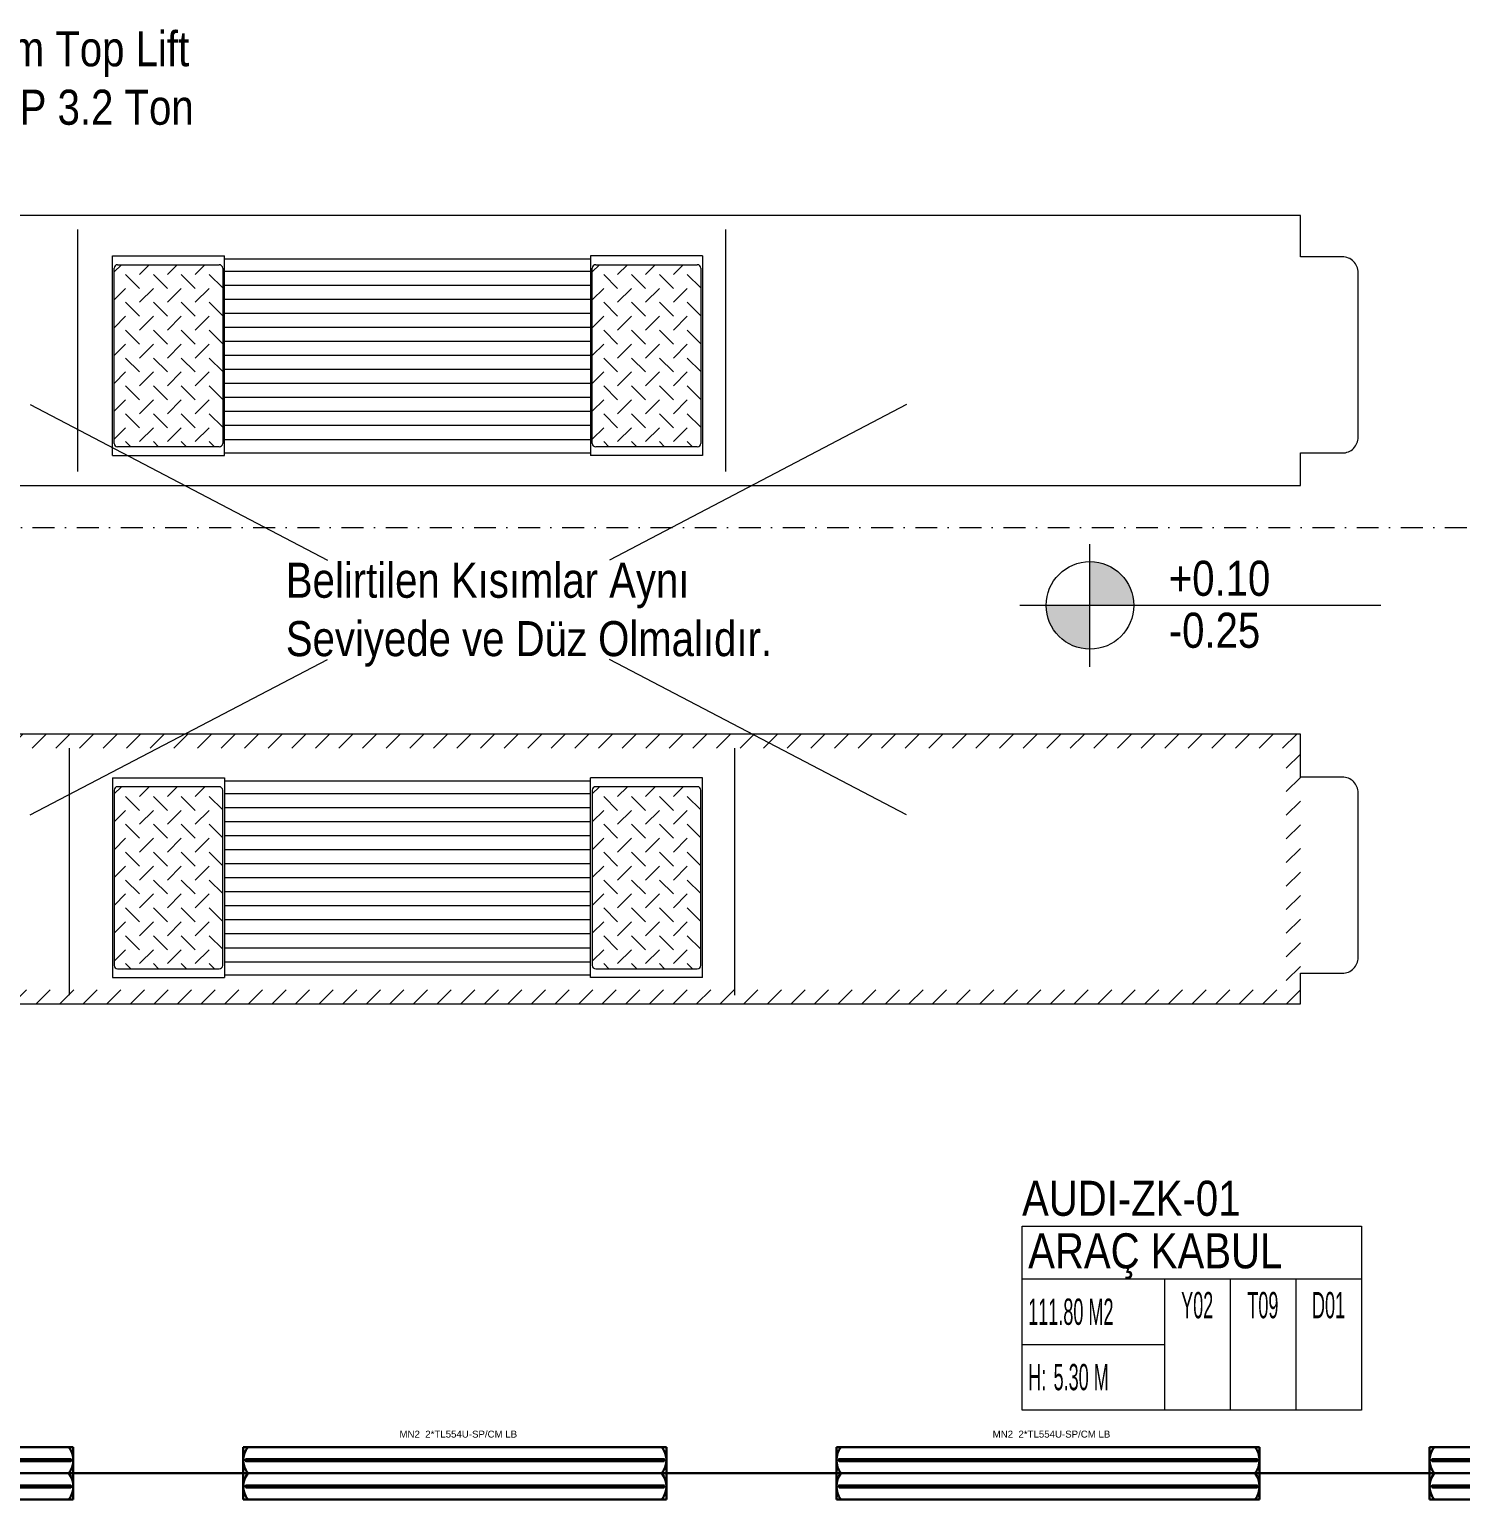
# Model space of a CAD drawing. Extents: x -1701 to 23780, y -363 to 7742.
# Drawn here: x 1486.4 to 1895, y 3307.5 to 3727.2 of the extents above; entities that cross this region are included whole.
import ezdxf
from ezdxf.enums import TextEntityAlignment as Align

# ---------------------------------------------------------------- set-up
doc = ezdxf.new("R2010")
doc.units = 0
doc.header["$LTSCALE"] = 25
doc.header["$MEASUREMENT"] = 0
doc.linetypes.add('Audi$0$DASHDOT2', pattern=[0.5, 0.25, -0.125, 0, -0.125])
doc.layers.get('0').update_dxf_attribs({"color": 9, "lineweight": 9})
for name, color, linetype, lineweight in [('31', 9, 'Continuous', 9), ('Audi$0$10', 8, 'Continuous', 9), ('Audi$0$21', 8, 'Continuous', 9), ('Audi$0$24', 8, 'Audi$0$DASHDOT2', 9), ('Audi$0$32-ekipman', 8, 'Continuous', 9), ('E-2x54 W SIVAÜSTÜ FLUORESAN YÜKSEK TAVAN ARMATÜRÜ', 7, 'Continuous', 30), ('E-KABLO', 7, 'Continuous', 30)]:
    doc.layers.add(name, color=color, linetype=linetype, lineweight=lineweight)
doc.styles.add('Arial', font='arial.ttf', dxfattribs={"height": 2.5})
doc.styles.add('Audi$0$Arial', font='arial.ttf', dxfattribs={"height": 2.5})
doc.styles.add('Audi$0$MuuM_TEXT-STANDART', font='ARIALN.TTF')

# ---------------------------------------------------------------- blocks, each defined once
blk = doc.blocks.new('Audi$0$p-mek. tesisat-zemin')
h = blk.add_hatch()
h.set_pattern_fill('DIAPLATE', color=256, scale=90, angle=225, style=0)
h.set_pattern_definition([(225, (185.341, -14), (1e-14, -7.95495), [5.625, -5.625]), (315, (185.341, -17.9775), (7.95495, 1e-14), [5.625, -5.625])])
h.paths.add_polyline_path([(154.34, -65, 0.414214), (155.34, -66), (184.34, -66, 0.414214), (185.34, -65), (185.34, -15, 0.41711), (184.33, -14), (155.33, -14, 0.411323), (154.34, -15)])
h = blk.add_hatch()
h.set_pattern_fill('DIAPLATE', color=256, scale=90, angle=225, style=0)
h.set_pattern_definition([(225, (321.841, -14), (1e-14, -7.95495), [5.625, -5.625]), (315, (321.841, -17.9775), (7.95495, 1e-14), [5.625, -5.625])])
h.paths.add_polyline_path([(321.84, -15, 0.41711), (320.83, -14), (291.83, -14, 0.411323), (290.84, -15), (290.84, -65, 0.414214), (291.84, -66), (320.84, -66, 0.414214), (321.84, -65)])
h = blk.add_hatch()
h.set_pattern_fill('ANSI31', color=256, scale=1.5, angle=180, style=0)
h.set_pattern_definition([(225, (694.9114, 379.1344), (3.367596, -3.367596), [])])
h.paths.add_polyline_path([(493, -225), (493, -148), (0, -148), (0, -225)])
h.paths.add_polyline_path([(489, -221), (489, -152), (4, -152), (4, -221)], flags=16)
h = blk.add_hatch()
h.set_pattern_fill('DIAPLATE', color=256, scale=90, angle=225, style=0)
h.set_pattern_definition([(225, (185.341, -163), (1e-14, -7.95495), [5.625, -5.625]), (315, (185.341, -166.9774), (7.95495, 1e-14), [5.625, -5.625])])
h.paths.add_polyline_path([(154.34, -214, 0.41711), (155.35, -215), (184.35, -215, 0.411323), (185.34, -214), (185.34, -164, 0.414214), (184.34, -163), (155.34, -163, 0.414214), (154.34, -164)])
h = blk.add_hatch()
h.set_pattern_fill('DIAPLATE', color=256, scale=90, angle=225, style=0)
h.set_pattern_definition([(225, (321.841, -163), (1e-14, -7.95495), [5.625, -5.625]), (315, (321.841, -166.9774), (7.95495, 1e-14), [5.625, -5.625])])
h.paths.add_polyline_path([(321.84, -164, 0.414214), (320.84, -163), (291.84, -163, 0.414214), (290.84, -164), (290.84, -214, 0.41711), (291.85, -215), (320.85, -215, 0.411323), (321.84, -214)])
for p, q in [((144, -73), (144, -4)), ((329, -73), (329, -4)), ((153.84, -11.5), (185.84, -11.5)), ((153.84, -68.5), (153.84, -11.5)), ((185.84, -68.5), (185.84, -11.5)), ((185.84, -12.3), (290.34, -12.3)), ((322.34, -11.5), (290.34, -11.5)), ((290.34, -11.5), (290.34, -68.5)), ((322.34, -11.5), (322.34, -68.5)), ((154.34, -65), (154.34, -15)), ((155.34, -14), (184.34, -14)), ((185.34, -15), (185.34, -65)), ((290.34, -15.95), (185.84, -15.95)), ((290.84, -65), (290.84, -15)), ((291.84, -14), (320.84, -14)), ((321.84, -15), (321.84, -65)), ((290.34, -19.95), (185.84, -19.95)), ((290.34, -23.95), (185.84, -23.95)), ((290.34, -27.95), (185.84, -27.95)), ((290.34, -31.95), (185.84, -31.95)), ((290.34, -35.95), (185.84, -35.95)), ((290.34, -39.95), (185.84, -39.95)), ((290.34, -43.95), (185.84, -43.95)), ((290.34, -47.95), (185.84, -47.95)), ((290.34, -51.95), (185.84, -51.95)), ((290.34, -55.95), (185.84, -55.95)), ((290.34, -59.95), (185.84, -59.95)), ((184.34, -66), (155.34, -66)), ((290.34, -63.95), (185.84, -63.95)), ((320.84, -66), (291.84, -66)), ((153.84, -68.5), (185.84, -68.5)), ((185.84, -67.7), (290.34, -67.7)), ((322.34, -68.5), (290.34, -68.5)), ((38, -77), (493, -77)), ((141.5, -152), (141.5, -222.5)), ((331.5, -152), (331.5, -222.5)), ((153.84, -160.5), (185.84, -160.5)), ((153.84, -160.5), (153.84, -217.5)), ((184.34, -163), (155.34, -163)), ((185.84, -160.5), (185.84, -217.5)), ((185.84, -161.3), (290.34, -161.3)), ((322.34, -160.5), (290.34, -160.5)), ((290.34, -217.5), (290.34, -160.5)), ((320.84, -163), (291.84, -163)), ((322.34, -217.5), (322.34, -160.5)), ((154.34, -164), (154.34, -214)), ((185.34, -214), (185.34, -164)), ((290.34, -165.05), (185.84, -165.05)), ((290.84, -164), (290.84, -214)), ((321.84, -214), (321.84, -164)), ((290.34, -169.05), (185.84, -169.05)), ((290.34, -173.05), (185.84, -173.05)), ((290.34, -177.05), (185.84, -177.05)), ((290.34, -181.05), (185.84, -181.05)), ((290.34, -185.05), (185.84, -185.05)), ((290.34, -189.05), (185.84, -189.05)), ((290.34, -193.05), (185.84, -193.05)), ((290.34, -197.05), (185.84, -197.05)), ((290.34, -201.05), (185.84, -201.05)), ((290.34, -205.05), (185.84, -205.05)), ((290.34, -209.05), (185.84, -209.05)), ((290.34, -213.05), (185.84, -213.05)), ((153.84, -217.5), (185.84, -217.5)), ((155.34, -215), (184.34, -215)), ((185.84, -216.7), (290.34, -216.7)), ((322.34, -217.5), (290.34, -217.5)), ((291.84, -215), (320.84, -215))]:
    blk.add_line(p, q)
for points in [[(0, -225), (493, -225), (493, -216.25), (505, -216.25, 0.414214), (509.5, -211.75), (509.5, -164.75, 0.414214), (505, -160.25), (493, -160.25), (493, -148), (38, -148)], [(38, -77), (493, -77), (493, -67.75), (505, -67.75, 0.414214), (509.5, -63.25), (509.5, -16.25, 0.414217), (505, -11.75), (493, -11.75), (493, 0), (0, 0)]]:
    blk.add_lwpolyline(points, format="xyb")
for centre, start, end in [((155.34, -15), 90, 180), ((184.34, -15), 360, 90), ((291.84, -15), 90, 180), ((320.84, -15), 360, 90), ((155.34, -65), 180, 270), ((184.34, -65), 270, 360), ((291.84, -65), 180, 270), ((320.84, -65), 270, 360), ((155.34, -164), 90, 180), ((184.34, -164), 0, 90), ((291.84, -164), 90, 180), ((320.84, -164), 0, 90), ((155.34, -214), 180, 270), ((184.34, -214), 270, 0), ((291.84, -214), 180, 270), ((320.84, -214), 270, 0)]:
    blk.add_arc(centre, 1, start, end)
blk = doc.blocks.new('Audi$0$0_elevationtarget-p')
h = blk.add_hatch(color=256)
h.paths.add_polyline_path([(2.5, 0, 0.414214), (0, 2.5), (0, 0)])
h.paths.add_polyline_path([(0, 0), (-2.5, 0, 0.414214), (0, -2.5)])
blk.add_line((0, -3.5), (0, 3.5))
blk.add_lwpolyline([(16.605, 0), (-4, 0)])
blk.add_circle((0, 0), 2.5)
at = {"style": 'Audi$0$Arial'}
blk.add_attdef('BITMISKOT', text='', height=2, dxfattribs=at).set_placement((4.5, 0), align=Align.BOTTOM_LEFT)
blk.add_attdef('KABAKOT', text='', height=2, dxfattribs=at).set_placement((4.5, -0.592), align=Align.TOP_LEFT)
blk = doc.blocks.new('Audi$0$P-AKS_AUDI')
at = {"layer": 'Audi$0$24'}
blk.add_lwpolyline([(-3840, 800), (360, 800)], dxfattribs=at)
blk = doc.blocks.new('Audi$0$0_roomno2')
blk.add_lwpolyline([(19.375, -10.5), (0, -10.5), (0, 0), (19.375, 0)], close=True)
for points in [[(0, -3), (19.375, -3)], [(8.125, -3), (8.125, -10.5)], [(11.875, -3), (11.875, -10.5)], [(15.625, -3), (15.625, -10.5)], [(0, -6.75), (8.125, -6.75)]]:
    blk.add_lwpolyline(points)
at = {"style": 'Audi$0$MuuM_TEXT-STANDART', "width": 0.6}
blk.add_text('H:', height=1.5, dxfattribs=at).set_placement((0.35, -8.608), align=Align.MIDDLE_LEFT)
at = {"style": 'Audi$0$Arial'}
blk.add_attdef('ODANO', (0, 1.17), '', height=2, dxfattribs=at)
blk.add_attdef('MEKANADI', text='', height=2, dxfattribs=at).set_placement((0.35, -3), align=Align.BOTTOM_LEFT)
at = {"style": 'Audi$0$MuuM_TEXT-STANDART', "width": 0.6}
for tag, p in [('M2', (0.35, -4.875)), ('TEMIZTAVANYUKSEKLIGI', (1.8, -8.608))]:
    blk.add_attdef(tag, text='', height=1.5, dxfattribs=at).set_placement(p, align=Align.MIDDLE_LEFT)
for tag, p in [('YER01', (10, -4.5)), ('TAVAN01', (13.75, -4.5)), ('DUVAR01', (17.5, -4.5)), ('YER02', (10, -6.75)), ('TAVAN02', (13.75, -6.75)), ('DUVAR02', (17.5, -6.75)), ('YER03', (10, -9)), ('TAVAN03', (13.75, -9)), ('DUVAR03', (17.5, -9))]:
    blk.add_attdef(tag, text='', height=1.5, dxfattribs=at).set_placement(p, align=Align.MIDDLE_CENTER)
blk = doc.blocks.new('Audi$0$p-zemin kat')
at = {"layer": 'Audi$0$21'}
ref = blk.add_blockref('Audi$0$0_roomno2', (1769.76, 3385.51), dxfattribs=dict(at, xscale=5, yscale=5, zscale=5))
ref.add_attrib('ODANO', 'AUDI-ZK-01', dxfattribs={"layer": '0', "height": 10, "style": 'Audi$0$MuuM_TEXT-STANDART'}).set_placement((1769.76, 3385.51), align=Align.BOTTOM_LEFT)
ref.add_attrib('MEKANADI', 'ARAÇ KABUL', dxfattribs={"layer": '0', "height": 10, "style": 'Audi$0$MuuM_TEXT-STANDART'}).set_placement((1771.51, 3370.51), align=Align.BOTTOM_LEFT)
ref.add_attrib('M2', '111.80 M2', dxfattribs={"layer": '0', "height": 7.5, "style": 'Audi$0$MuuM_TEXT-STANDART', "width": 0.6}).set_placement((1771.51, 3361.13), align=Align.MIDDLE_LEFT)
ref.add_attrib('TEMIZTAVANYUKSEKLIGI', '5.30 M', dxfattribs={"layer": '0', "height": 7.5, "style": 'Audi$0$MuuM_TEXT-STANDART', "width": 0.6}).set_placement((1778.76, 3342.47), align=Align.MIDDLE_LEFT)
ref.add_attrib('YER01', 'Y02', dxfattribs={"layer": '0', "height": 7.5, "style": 'Audi$0$MuuM_TEXT-STANDART', "width": 0.6}).set_placement((1819.76, 3363.01), align=Align.MIDDLE_CENTER)
ref.add_attrib('TAVAN01', 'T09', dxfattribs={"layer": '0', "height": 7.5, "style": 'Audi$0$MuuM_TEXT-STANDART', "width": 0.6}).set_placement((1838.51, 3363.01), align=Align.MIDDLE_CENTER)
ref.add_attrib('DUVAR01', 'D01', dxfattribs={"layer": '0', "height": 7.5, "style": 'Audi$0$MuuM_TEXT-STANDART', "width": 0.6}).set_placement((1857.26, 3363.01), align=Align.MIDDLE_CENTER)
at = {"layer": 'Audi$0$24'}
blk.add_blockref('Audi$0$P-AKS_AUDI', (4722.5, 2785), dxfattribs=at)
blk = doc.blocks.new('Audi')
at = {"layer": 'Audi$0$21'}
for p, q in [((1486.6, 3620.06), (1571.45, 3575.68)), ((1736.82, 3620.06), (1651.97, 3575.68)), ((1486.6, 3502.94), (1571.45, 3547.32)), ((1736.82, 3502.94), (1651.97, 3547.32))]:
    blk.add_line(p, q, dxfattribs=at)
at = {"layer": 'Audi$0$10'}
blk.add_blockref('Audi$0$p-zemin kat', (0, 0), dxfattribs=at)
at = {"layer": 'Audi$0$21'}
ref = blk.add_blockref('Audi$0$0_elevationtarget-p', (1789.15, 3562.75), dxfattribs=dict(at, xscale=5, yscale=5, zscale=0.5))
ref.add_attrib('BITMISKOT', '+0.10', dxfattribs={"layer": '0', "height": 10, "style": 'Audi$0$MuuM_TEXT-STANDART'}).set_placement((1811.65, 3562.48), align=Align.BOTTOM_LEFT)
ref.add_attrib('KABAKOT', '-0.25', dxfattribs={"layer": '0', "height": 10, "style": 'Audi$0$MuuM_TEXT-STANDART'}).set_placement((1811.65, 3547.65), align=Align.BOTTOM_LEFT)
at = {"layer": 'Audi$0$32-ekipman'}
blk.add_blockref('Audi$0$p-mek. tesisat-zemin', (1356.21, 3674), dxfattribs=at)
at = {"layer": 'Audi$0$21', "char_height": 10, "width": 214.3961, "attachment_point": 7, "style": 'Audi$0$MuuM_TEXT-STANDART'}
for s, insert in [('Nussbaum Top Lift\\P2.32 TSAP 3.2 Ton', (1435.84, 3699.81)), ('Belirtilen Kısımlar Aynı\\PSeviyede ve Düz Olmalıdır.', (1559.59, 3545.24))]:
    blk.add_mtext(s, dxfattribs=dict(at, insert=insert))
blk = doc.blocks.new('1 50 2x54 W SIVAÜSTÜ FLUORESAN YÜKSEK TAVAN ARMATÜRÜ')
at = {"layer": 'E-2x54 W SIVAÜSTÜ FLUORESAN YÜKSEK TAVAN ARMATÜRÜ', "color": 4}
for p, q in [((-60.4, 7.5), (60.4, 7.5)), ((-60.4, 7.5), (-60.4, -7.5)), ((60.4, 7.5), (60.4, 0)), ((-60, 0), (-7.5, 0)), ((7.5, 0), (60, 0)), ((60.4, 0), (60.4, -7.5)), ((-60.4, -7.5), (60.4, -7.5))]:
    blk.add_line(p, q, dxfattribs=at)
at = {"layer": 'E-2x54 W SIVAÜSTÜ FLUORESAN YÜKSEK TAVAN ARMATÜRÜ', "color": 7}
for p, q in [((-60.4, 0), (60.4, 0)), ((-59.64, 4), (59.66, 4)), ((-59.58, 3.5), (59.72, 3.5)), ((-59.64, -3.5), (59.66, -3.5)), ((-59.58, -4), (59.72, -4))]:
    blk.add_line(p, q, dxfattribs=at)
for centre in [(-59.62, 3.81), (-59.62, 3.66), (59.68, 3.81), (59.68, 3.66), (-59.62, -3.69), (-59.62, -3.84), (59.68, -3.69), (59.68, -3.84)]:
    blk.add_circle(centre, 0.0548, dxfattribs=at)
for centre, radius, start, end in [((-54.33, 3.75), 6.07, 141.86, 218.14), ((54.33, 3.75), 6.07, 321.86, 38.14), ((-59.56, 3.76), 0.258, 106.8674, 266.7612), ((-59.66, 3.75), 0.26, 289.2244, 84.4042), ((59.74, 3.76), 0.258, 106.8674, 266.7612), ((59.64, 3.75), 0.26, 289.2244, 84.4042), ((-54.33, -3.75), 6.07, 141.86, 218.14), ((-59.56, -3.74), 0.258, 106.8674, 266.7612), ((-59.66, -3.75), 0.26, 289.2244, 84.4042), ((54.33, -3.75), 6.07, 321.86, 38.14), ((59.74, -3.74), 0.258, 106.8674, 266.7612), ((59.64, -3.75), 0.26, 289.2244, 84.4042)]:
    blk.add_arc(centre, radius, start, end, dxfattribs=at)
at = {"layer": 'E-2x54 W SIVAÜSTÜ FLUORESAN YÜKSEK TAVAN ARMATÜRÜ', "color": 7, "style": 'Arial'}
blk.add_text('MN2  2*TL554U-SP/CM LB', height=1.9754, dxfattribs=at).set_placement((-15.8, 10.2))
blk = doc.blocks.new('3.10 kotu elk')
for p in [(1438.5, -890), (1607.83, -890), (1777.17, -890), (1946.5, -890)]:
    blk.add_blockref('1 50 2x54 W SIVAÜSTÜ FLUORESAN YÜKSEK TAVAN ARMATÜRÜ', p)

msp = doc.modelspace()

# ---------------------------------------------------------------- linework, layer by layer
at = {"layer": 'E-KABLO', "color": 6}
for p, q in [((1497.6, 3315), (1548.73, 3315)), ((1666.94, 3315), (1718.06, 3315)), ((1836.27, 3315), (1887.4, 3315))]:
    msp.add_line(p, q, dxfattribs=at)

# ---------------------------------------------------------------- block references
at = {"color": 6}
msp.add_blockref('Audi', (0, 0), dxfattribs=at)
at = {"layer": '31'}
msp.add_blockref('3.10 kotu elk', (0, 4205), dxfattribs=at)

doc.saveas('drawing.dxf')
